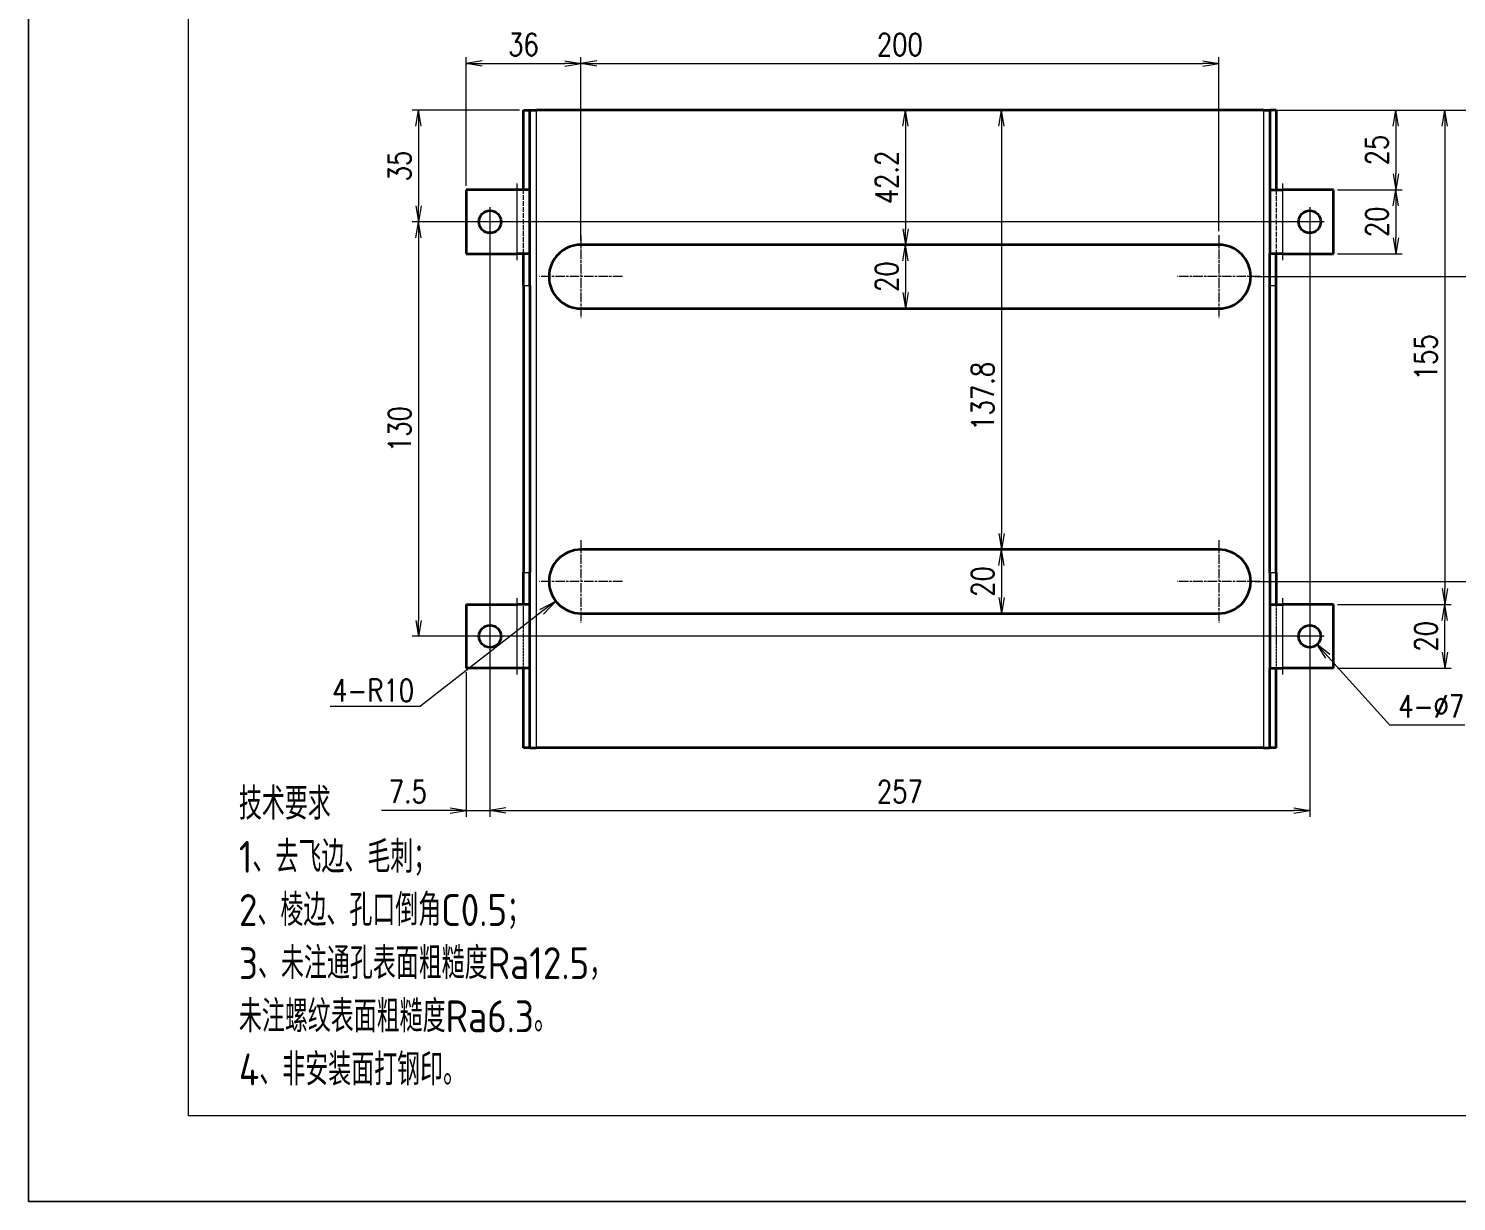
# Model space of a CAD drawing. Header units: millimetres. Extents: x 135027 to 204164, y -18685 to 2828.
# Drawn here: x 136612.8 to 137060.5, y 1667 to 2034.9 of the extents above; entities that cross this region are included whole.
import ezdxf

# ---------------------------------------------------------------- set-up
doc = ezdxf.new("R2010")
doc.units = ezdxf.units.MM
doc.header["$LTSCALE"] = 0.5
doc.linetypes.add('AM_ISO02W050x2', pattern=[3.75, 3, -0.75])
doc.linetypes.add('AM_ISO08W050x2', pattern=[9, 6, -0.75, 1.5, -0.75])
doc.layers.add('DIM', color=3, linetype='Continuous')
for name, color, linetype, lineweight in [('中心线', 2, 'AM_ISO08W050x2', 18), ('图框', 7, 'Continuous', 18), ('标注线', 3, 'Continuous', 18), ('虚线', 1, 'AM_ISO02W050x2', 18)]:
    doc.layers.add(name, color=color, linetype=linetype, lineweight=lineweight)
doc.layers.add('打印', color=7, linetype='Continuous', lineweight=15, plot=False)
doc.layers.add('打印-禁用', color=7, linetype='Continuous', lineweight=15, plot=False)
doc.styles.add('DIM', font='romans.shx', dxfattribs={"width": 0.8, "bigfont": 'bigfont.shx'})
doc.styles.add('机械长仿宋', font='gbenor.shx', dxfattribs={"height": 1, "bigfont": 'gbcbig.shx'})
doc.dimstyles.new('XR 1-2$0', dxfattribs={"dimscale": 2, "dimtxt": 3.5, "dimasz": 2.5, "dimexe": 1, "dimexo": 0.625, "dimgap": 1.2, "dimtad": 1, "dimdsep": 46, "dimtxsty": 'DIM', "dimblk": 'OPEN', "dimcen": 0, "dimclrd": 8, "dimclre": 8, "dimclrt": 2, "dimazin": 2, "dimtfac": 0.5, "dimtmove": 0, "dimatfit": 3, "dimldrblk": 'OPEN', "dimfxl": 0, "dimtolj": 2, "dimlwd": 13, "dimlwe": 13, "dimarcsym": 0})
doc.dimstyles.new('XR 1-2$3', dxfattribs={"dimscale": 2, "dimtxt": 3.5, "dimasz": 2.5, "dimexe": 1, "dimexo": 0.625, "dimgap": 1.2, "dimtad": 1, "dimtoh": 1, "dimdsep": 46, "dimtxsty": 'DIM', "dimblk": 'OPEN', "dimcen": 0, "dimclrd": 8, "dimclre": 8, "dimclrt": 2, "dimazin": 2, "dimtfac": 0.5, "dimtofl": 0, "dimtmove": 0, "dimatfit": 3, "dimldrblk": 'OPEN', "dimfxl": 0, "dimtolj": 2, "dimlwd": 18, "dimlwe": 18, "dimarcsym": 0})
doc.dimstyles.new('XR 1-2$4', dxfattribs={"dimscale": 2, "dimtxt": 3.5, "dimasz": 2.5, "dimexe": 1, "dimexo": 0.625, "dimgap": 1.2, "dimtad": 1, "dimtoh": 1, "dimdsep": 46, "dimtxsty": 'DIM', "dimblk": 'OPEN', "dimcen": 0, "dimclrd": 8, "dimclre": 8, "dimclrt": 2, "dimazin": 2, "dimtfac": 0.5, "dimtofl": 0, "dimtmove": 0, "dimatfit": 3, "dimldrblk": 'OPEN', "dimfxl": 0, "dimtolj": 2, "dimlwd": 18, "dimlwe": 18, "dimarcsym": 0})

# ---------------------------------------------------------------- blocks, each defined once
blk = doc.blocks.new('GZDEH零件A3图框V01版')
at = {"layer": '图框', "linetype": 'Continuous'}
for p, q in [((2882.49, -1554.46), (2882.49, -1832.96)), ((2882.49, -1832.96), (3272.49, -1832.96))]:
    blk.add_line(p, q, dxfattribs=at)
at = {"layer": '打印-禁用', "linetype": 'Continuous'}
for p, q in [((2857.49, -1549.46), (2857.49, -1846.46)), ((2857.49, -1846.46), (3277.49, -1846.46))]:
    blk.add_line(p, q, dxfattribs=at)
blk = doc.blocks.new('DEH A3')
at = {"layer": '图框'}
blk.add_blockref('GZDEH零件A3图框V01版', (-2857.49, 1846.46), dxfattribs=at)
blk = doc.blocks.new('_Open')
at = {"color": 0, "linetype": 'ByBlock', "lineweight": -2}
for p, q in [((-1, 0.167), (0, 0)), ((-1, -0.167), (0, 0)), ((0, 0), (-1, 0))]:
    blk.add_line(p, q, dxfattribs=at)
blk = doc.blocks.new('*D204')
at = {"layer": 'Defpoints', "color": 0, "transparency": 16777216}
for p in [(137003.94, 2009.29), (137021.94, 1984.29), (137041.4, 1984.29)]:
    blk.add_point(p, dxfattribs=at)
at = {"layer": 'DIM', "color": 8, "lineweight": 13, "transparency": 16777216}
for p, q in [((137005.19, 2009.29), (137043.4, 2009.29)), ((137041.4, 2004.29), (137041.4, 1989.29)), ((137023.19, 1984.29), (137043.4, 1984.29))]:
    blk.add_line(p, q, dxfattribs=at)
at = {"layer": 'DIM', "color": 8, "linetype": 'ByBlock', "lineweight": 13, "transparency": 16777216, "xscale": 5, "yscale": 5, "zscale": 5}
for p, rotation in [((137041.4, 2009.29), 90), ((137041.4, 1984.29), 270)]:
    blk.add_blockref('_Open', p, dxfattribs=dict(at, rotation=rotation))
at = {"layer": 'DIM', "color": 2, "transparency": 16777216, "insert": (137035.5, 1996.79), "char_height": 7, "attachment_point": 5, "rotation": 90, "style": 'DIM'}
blk.add_mtext('\\A2;25', dxfattribs=at)
blk = doc.blocks.new('*D205')
at = {"layer": 'Defpoints', "color": 0, "transparency": 16777216}
for p in [(137021.94, 1984.29), (137021.94, 1964.29), (137041.4, 1964.29)]:
    blk.add_point(p, dxfattribs=at)
at = {"layer": 'DIM', "color": 8, "lineweight": 13, "transparency": 16777216}
for p, q in [((137023.19, 1984.29), (137043.4, 1984.29)), ((137041.4, 1979.29), (137041.4, 1969.29)), ((137023.19, 1964.29), (137043.4, 1964.29))]:
    blk.add_line(p, q, dxfattribs=at)
at = {"layer": 'DIM', "color": 8, "linetype": 'ByBlock', "lineweight": 13, "transparency": 16777216, "xscale": 5, "yscale": 5, "zscale": 5}
for p, rotation in [((137041.4, 1984.29), 90), ((137041.4, 1964.29), 270)]:
    blk.add_blockref('_Open', p, dxfattribs=dict(at, rotation=rotation))
at = {"layer": 'DIM', "color": 2, "transparency": 16777216, "insert": (137035.5, 1974.29), "char_height": 7, "attachment_point": 5, "rotation": 90, "style": 'DIM'}
blk.add_mtext('\\A2;20', dxfattribs=at)
blk = doc.blocks.new('*D206')
at = {"layer": 'Defpoints', "color": 0, "transparency": 16777216}
for p in [(137002.94, 2009.29), (137021.94, 1854.29), (137056.76, 1854.29)]:
    blk.add_point(p, dxfattribs=at)
at = {"layer": 'DIM', "color": 8, "lineweight": 13, "transparency": 16777216}
for p, q in [((137004.19, 2009.29), (137058.76, 2009.29)), ((137056.76, 2004.29), (137056.76, 1859.29)), ((137023.19, 1854.29), (137058.76, 1854.29))]:
    blk.add_line(p, q, dxfattribs=at)
at = {"layer": 'DIM', "color": 8, "linetype": 'ByBlock', "lineweight": 13, "transparency": 16777216, "xscale": 5, "yscale": 5, "zscale": 5}
for p, rotation in [((137056.76, 2009.29), 90), ((137056.76, 1854.29), 270)]:
    blk.add_blockref('_Open', p, dxfattribs=dict(at, rotation=rotation))
at = {"layer": 'DIM', "color": 2, "transparency": 16777216, "insert": (137050.86, 1931.79), "char_height": 7, "attachment_point": 5, "rotation": 90, "style": 'DIM'}
blk.add_mtext('\\A2;155', dxfattribs=at)
blk = doc.blocks.new('*D207')
at = {"layer": 'Defpoints', "color": 0, "transparency": 16777216}
for p in [(137021.94, 1854.29), (137056.76, 1854.29), (137021.94, 1834.29)]:
    blk.add_point(p, dxfattribs=at)
at = {"layer": 'DIM', "color": 8, "lineweight": 13, "transparency": 16777216}
for p, q in [((137023.19, 1854.29), (137058.76, 1854.29)), ((137056.76, 1839.29), (137056.76, 1849.29)), ((137023.19, 1834.29), (137058.76, 1834.29))]:
    blk.add_line(p, q, dxfattribs=at)
at = {"layer": 'DIM', "color": 8, "linetype": 'ByBlock', "lineweight": 13, "transparency": 16777216, "xscale": 5, "yscale": 5, "zscale": 5}
for p, rotation in [((137056.76, 1854.29), 90), ((137056.76, 1834.29), 270)]:
    blk.add_blockref('_Open', p, dxfattribs=dict(at, rotation=rotation))
at = {"layer": 'DIM', "color": 2, "transparency": 16777216, "insert": (137050.86, 1844.29), "char_height": 7, "attachment_point": 5, "rotation": 90, "style": 'DIM'}
blk.add_mtext('\\A2;20', dxfattribs=at)
blk = doc.blocks.new('*D208')
at = {"layer": 'Defpoints', "color": 0, "transparency": 16777216}
for p in [(136767.94, 2009.29), (136735.02, 1974.29), (137014.44, 1974.29)]:
    blk.add_point(p, dxfattribs=at)
at = {"layer": 'DIM', "color": 8, "lineweight": 13, "transparency": 16777216}
for p, q in [((136766.69, 2009.29), (136733.02, 2009.29)), ((136735.02, 2004.29), (136735.02, 1979.29)), ((137013.19, 1974.29), (136733.02, 1974.29))]:
    blk.add_line(p, q, dxfattribs=at)
at = {"layer": 'DIM', "color": 8, "linetype": 'ByBlock', "lineweight": 13, "transparency": 16777216, "xscale": 5, "yscale": 5, "zscale": 5}
for p, rotation in [((136735.02, 2009.29), 90), ((136735.02, 1974.29), 270)]:
    blk.add_blockref('_Open', p, dxfattribs=dict(at, rotation=rotation))
at = {"layer": 'DIM', "color": 2, "transparency": 16777216, "insert": (136729.12, 1991.79), "char_height": 7, "attachment_point": 5, "rotation": 90, "style": 'DIM'}
blk.add_mtext('\\A2;35', dxfattribs=at)
blk = doc.blocks.new('*D209')
at = {"layer": 'Defpoints', "color": 0, "transparency": 16777216}
for p in [(137014.44, 1974.29), (136735.02, 1844.29), (137014.44, 1844.29)]:
    blk.add_point(p, dxfattribs=at)
at = {"layer": 'DIM', "color": 8, "lineweight": 13, "transparency": 16777216}
for p, q in [((137013.19, 1974.29), (136733.02, 1974.29)), ((136735.02, 1969.29), (136735.02, 1849.29)), ((137013.19, 1844.29), (136733.02, 1844.29))]:
    blk.add_line(p, q, dxfattribs=at)
at = {"layer": 'DIM', "color": 8, "linetype": 'ByBlock', "lineweight": 13, "transparency": 16777216, "xscale": 5, "yscale": 5, "zscale": 5}
for p, rotation in [((136735.02, 1974.29), 90), ((136735.02, 1844.29), 270)]:
    blk.add_blockref('_Open', p, dxfattribs=dict(at, rotation=rotation))
at = {"layer": 'DIM', "color": 2, "transparency": 16777216, "insert": (136729.12, 1909.29), "char_height": 7, "attachment_point": 5, "rotation": 90, "style": 'DIM'}
blk.add_mtext('\\A2;130', dxfattribs=at)
blk = doc.blocks.new('*D210')
at = {"layer": 'Defpoints', "color": 0, "transparency": 16777216}
for p in [(136999.94, 2009.29), (136995.94, 1957.09), (137079.31, 1957.09)]:
    blk.add_point(p, dxfattribs=at)
at = {"layer": 'DIM', "color": 8, "lineweight": 13, "transparency": 16777216}
for p, q in [((137001.19, 2009.29), (137081.31, 2009.29)), ((137079.31, 2004.29), (137079.31, 1962.09)), ((136997.19, 1957.09), (137081.31, 1957.09))]:
    blk.add_line(p, q, dxfattribs=at)
at = {"layer": 'DIM', "color": 8, "linetype": 'ByBlock', "lineweight": 13, "transparency": 16777216, "xscale": 5, "yscale": 5, "zscale": 5}
for p, rotation in [((137079.31, 2009.29), 90), ((137079.31, 1957.09), 270)]:
    blk.add_blockref('_Open', p, dxfattribs=dict(at, rotation=rotation))
at = {"layer": 'DIM', "color": 2, "transparency": 16777216, "insert": (137073.41, 1983.19), "char_height": 7, "attachment_point": 5, "rotation": 90, "style": 'DIM'}
blk.add_mtext('\\A2;52.2', dxfattribs=at)
blk = doc.blocks.new('*D211')
at = {"layer": 'Defpoints', "color": 0, "transparency": 16777216}
for p in [(136995.94, 1957.09), (136995.94, 1861.49), (137079.31, 1861.49)]:
    blk.add_point(p, dxfattribs=at)
at = {"layer": 'DIM', "color": 8, "lineweight": 13, "transparency": 16777216}
for p, q in [((136997.19, 1957.09), (137081.31, 1957.09)), ((137079.31, 1952.09), (137079.31, 1866.49)), ((136997.19, 1861.49), (137081.31, 1861.49))]:
    blk.add_line(p, q, dxfattribs=at)
at = {"layer": 'DIM', "color": 8, "linetype": 'ByBlock', "lineweight": 13, "transparency": 16777216, "xscale": 5, "yscale": 5, "zscale": 5}
for p, rotation in [((137079.31, 1957.09), 90), ((137079.31, 1861.49), 270)]:
    blk.add_blockref('_Open', p, dxfattribs=dict(at, rotation=rotation))
at = {"layer": 'DIM', "color": 2, "transparency": 16777216, "insert": (137073.41, 1909.29), "char_height": 7, "attachment_point": 5, "rotation": 90, "style": 'DIM'}
blk.add_mtext('\\A2;95.6', dxfattribs=at)
blk = doc.blocks.new('*D212')
at = {"layer": 'Defpoints', "color": 0, "transparency": 16777216}
for p in [(136785.94, 2023.98), (136749.94, 1984.29), (136785.94, 1967.09)]:
    blk.add_point(p, dxfattribs=at)
at = {"layer": 'DIM', "color": 8, "lineweight": 13, "transparency": 16777216}
for p, q in [((136749.94, 1985.54), (136749.94, 2025.98)), ((136754.94, 2023.98), (136780.94, 2023.98)), ((136785.94, 1968.34), (136785.94, 2025.98))]:
    blk.add_line(p, q, dxfattribs=at)
at = {"layer": 'DIM', "color": 8, "linetype": 'ByBlock', "lineweight": 13, "transparency": 16777216, "xscale": 5, "yscale": 5, "zscale": 5, "rotation": 180}
blk.add_blockref('_Open', (136749.94, 2023.98), dxfattribs=at)
at = {"layer": 'DIM', "color": 8, "linetype": 'ByBlock', "lineweight": 13, "transparency": 16777216, "xscale": 5, "yscale": 5, "zscale": 5}
blk.add_blockref('_Open', (136785.94, 2023.98), dxfattribs=at)
at = {"layer": 'DIM', "color": 2, "transparency": 16777216, "insert": (136767.94, 2029.88), "char_height": 7, "attachment_point": 5, "style": 'DIM'}
blk.add_mtext('\\A2;36', dxfattribs=at)
blk = doc.blocks.new('*D213')
at = {"layer": 'Defpoints', "color": 0, "transparency": 16777216}
for p in [(136985.94, 2023.98), (136985.94, 1970.09), (136785.94, 1968.34)]:
    blk.add_point(p, dxfattribs=at)
at = {"layer": 'DIM', "color": 8, "lineweight": 13, "transparency": 16777216}
for p, q in [((136785.94, 1969.59), (136785.94, 2025.98)), ((136790.94, 2023.98), (136980.94, 2023.98)), ((136985.94, 1971.34), (136985.94, 2025.98))]:
    blk.add_line(p, q, dxfattribs=at)
at = {"layer": 'DIM', "color": 8, "linetype": 'ByBlock', "lineweight": 13, "transparency": 16777216, "xscale": 5, "yscale": 5, "zscale": 5, "rotation": 180}
blk.add_blockref('_Open', (136785.94, 2023.98), dxfattribs=at)
at = {"layer": 'DIM', "color": 8, "linetype": 'ByBlock', "lineweight": 13, "transparency": 16777216, "xscale": 5, "yscale": 5, "zscale": 5}
blk.add_blockref('_Open', (136985.94, 2023.98), dxfattribs=at)
at = {"layer": 'DIM', "color": 2, "transparency": 16777216, "insert": (136885.94, 2029.88), "char_height": 7, "attachment_point": 5, "style": 'DIM'}
blk.add_mtext('\\A2;200', dxfattribs=at)
blk = doc.blocks.new('*D214')
at = {"layer": 'Defpoints', "color": 0, "transparency": 16777216}
for p in [(136757.44, 1974.29), (136749.94, 1834.29), (136757.44, 1789.67)]:
    blk.add_point(p, dxfattribs=at)
at = {"layer": 'DIM', "color": 8, "lineweight": 13, "transparency": 16777216}
for p, q in [((136757.44, 1973.04), (136757.44, 1787.67)), ((136749.94, 1833.04), (136749.94, 1787.67)), ((136744.94, 1789.67), (136723.41, 1789.67)), ((136749.94, 1789.67), (136757.44, 1789.67)), ((136762.44, 1789.67), (136767.44, 1789.67))]:
    blk.add_line(p, q, dxfattribs=at)
at = {"layer": 'DIM', "color": 8, "linetype": 'ByBlock', "lineweight": 13, "transparency": 16777216, "xscale": 5, "yscale": 5, "zscale": 5}
blk.add_blockref('_Open', (136749.94, 1789.67), dxfattribs=at)
at = {"layer": 'DIM', "color": 8, "linetype": 'ByBlock', "lineweight": 13, "transparency": 16777216, "xscale": 5, "yscale": 5, "zscale": 5, "rotation": 180}
blk.add_blockref('_Open', (136757.44, 1789.67), dxfattribs=at)
at = {"layer": 'DIM', "color": 2, "transparency": 16777216, "insert": (136731.68, 1795.57), "char_height": 7, "attachment_point": 5, "style": 'DIM'}
blk.add_mtext('\\A2;7.5', dxfattribs=at)
blk = doc.blocks.new('*D215')
at = {"layer": 'Defpoints', "color": 0, "transparency": 16777216}
for p in [(137014.44, 1974.29), (136757.44, 1844.29), (137014.44, 1789.67)]:
    blk.add_point(p, dxfattribs=at)
at = {"layer": 'DIM', "color": 8, "lineweight": 13, "transparency": 16777216}
for p, q in [((137014.44, 1973.04), (137014.44, 1787.67)), ((136757.44, 1843.04), (136757.44, 1787.67)), ((136762.44, 1789.67), (137009.44, 1789.67))]:
    blk.add_line(p, q, dxfattribs=at)
at = {"layer": 'DIM', "color": 8, "linetype": 'ByBlock', "lineweight": 13, "transparency": 16777216, "xscale": 5, "yscale": 5, "zscale": 5, "rotation": 180}
blk.add_blockref('_Open', (136757.44, 1789.67), dxfattribs=at)
at = {"layer": 'DIM', "color": 8, "linetype": 'ByBlock', "lineweight": 13, "transparency": 16777216, "xscale": 5, "yscale": 5, "zscale": 5}
blk.add_blockref('_Open', (137014.44, 1789.67), dxfattribs=at)
at = {"layer": 'DIM', "color": 2, "transparency": 16777216, "insert": (136885.94, 1795.57), "char_height": 7, "attachment_point": 5, "style": 'DIM'}
blk.add_mtext('\\A2;257', dxfattribs=at)
blk = doc.blocks.new('*D216')
at = {"layer": 'Defpoints', "color": 0, "transparency": 16777216}
for p in [(137012.1, 1846.89), (137016.79, 1841.7)]:
    blk.add_point(p, dxfattribs=at)
at = {"layer": 'DIM', "color": 8, "lineweight": 18, "transparency": 16777216}
for p in [(137020.14, 1837.99), (137063.06, 1816.46)]:
    blk.add_line(p, (137039.6, 1816.46), dxfattribs=at)
at = {"layer": 'DIM', "color": 8, "linetype": 'ByBlock', "lineweight": 18, "transparency": 16777216, "xscale": 5, "yscale": 5, "zscale": 5, "rotation": 132.0993921635912}
blk.add_blockref('_Open', (137016.79, 1841.7), dxfattribs=at)
at = {"layer": 'DIM', "color": 2, "transparency": 16777216, "insert": (137052.53, 1822.36), "char_height": 7, "attachment_point": 5, "style": 'DIM'}
blk.add_mtext('\\A2;4-%%c7', dxfattribs=at)
blk = doc.blocks.new('*D217')
at = {"layer": 'Defpoints', "color": 0, "transparency": 16777216}
for p in [(136785.94, 1861.49), (136778.05, 1855.36)]:
    blk.add_point(p, dxfattribs=at)
at = {"layer": 'DIM', "color": 8, "lineweight": 18, "transparency": 16777216}
for p in [(136773.63, 1851.92), (136707.32, 1822.41)]:
    blk.add_line(p, (136735.66, 1822.41), dxfattribs=at)
at = {"layer": 'DIM', "color": 8, "linetype": 'ByBlock', "lineweight": 18, "transparency": 16777216, "xscale": 5.600000000000001, "yscale": 5.600000000000001, "zscale": 5.600000000000001, "rotation": 37.85620887703561}
blk.add_blockref('_Open', (136778.05, 1855.36), dxfattribs=at)
at = {"layer": 'DIM', "color": 2, "transparency": 16777216, "insert": (136720.79, 1827.31), "char_height": 7, "attachment_point": 5, "style": 'DIM'}
blk.add_mtext('\\A2;{\\Fromans,bigfont|c134;4-}R10', dxfattribs=at)
blk = doc.blocks.new('*D218')
at = {"layer": 'Defpoints', "color": 0, "transparency": 16777216}
for p in [(136902.62, 2009.29), (136887.72, 1967.09), (136902.62, 1967.09)]:
    blk.add_point(p, dxfattribs=at)
at = {"layer": 'DIM', "color": 8, "lineweight": 13, "transparency": 16777216}
for p, q in [((136901.37, 2009.29), (136885.72, 2009.29)), ((136887.72, 2004.29), (136887.72, 1972.09)), ((136901.37, 1967.09), (136885.72, 1967.09))]:
    blk.add_line(p, q, dxfattribs=at)
at = {"layer": 'DIM', "color": 8, "linetype": 'ByBlock', "lineweight": 13, "transparency": 16777216, "xscale": 5, "yscale": 5, "zscale": 5}
for p, rotation in [((136887.72, 2009.29), 90), ((136887.72, 1967.09), 270)]:
    blk.add_blockref('_Open', p, dxfattribs=dict(at, rotation=rotation))
at = {"layer": 'DIM', "color": 2, "transparency": 16777216, "insert": (136881.82, 1988.19), "char_height": 7, "attachment_point": 5, "rotation": 90, "style": 'DIM'}
blk.add_mtext('\\A2;42.2', dxfattribs=at)
blk = doc.blocks.new('*D219')
at = {"layer": 'Defpoints', "color": 0, "transparency": 16777216}
for p in [(136902.62, 1967.09), (136887.72, 1947.09), (136902.62, 1947.09)]:
    blk.add_point(p, dxfattribs=at)
at = {"layer": 'DIM', "color": 8, "lineweight": 13, "transparency": 16777216}
for p, q in [((136901.37, 1967.09), (136885.72, 1967.09)), ((136887.72, 1962.09), (136887.72, 1952.09)), ((136901.37, 1947.09), (136885.72, 1947.09))]:
    blk.add_line(p, q, dxfattribs=at)
at = {"layer": 'DIM', "color": 8, "linetype": 'ByBlock', "lineweight": 13, "transparency": 16777216, "xscale": 5, "yscale": 5, "zscale": 5}
for p, rotation in [((136887.72, 1967.09), 90), ((136887.72, 1947.09), 270)]:
    blk.add_blockref('_Open', p, dxfattribs=dict(at, rotation=rotation))
at = {"layer": 'DIM', "color": 2, "transparency": 16777216, "insert": (136881.82, 1957.09), "char_height": 7, "attachment_point": 5, "rotation": 90, "style": 'DIM'}
blk.add_mtext('\\A2;20', dxfattribs=at)
blk = doc.blocks.new('*D220')
at = {"layer": 'Defpoints', "color": 0, "transparency": 16777216}
for p in [(136935.51, 2009.29), (136917.82, 1871.49), (136935.51, 1871.49)]:
    blk.add_point(p, dxfattribs=at)
at = {"layer": 'DIM', "color": 8, "lineweight": 13, "transparency": 16777216}
for p, q in [((136934.26, 2009.29), (136915.82, 2009.29)), ((136917.82, 2004.29), (136917.82, 1876.49)), ((136934.26, 1871.49), (136915.82, 1871.49))]:
    blk.add_line(p, q, dxfattribs=at)
at = {"layer": 'DIM', "color": 8, "linetype": 'ByBlock', "lineweight": 13, "transparency": 16777216, "xscale": 5, "yscale": 5, "zscale": 5}
for p, rotation in [((136917.82, 2009.29), 90), ((136917.82, 1871.49), 270)]:
    blk.add_blockref('_Open', p, dxfattribs=dict(at, rotation=rotation))
at = {"layer": 'DIM', "color": 2, "transparency": 16777216, "insert": (136911.92, 1919.58), "char_height": 7, "attachment_point": 5, "rotation": 90, "style": 'DIM'}
blk.add_mtext('\\A2;137.8', dxfattribs=at)
blk = doc.blocks.new('*D221')
at = {"layer": 'Defpoints', "color": 0, "transparency": 16777216}
for p in [(136941.97, 1871.49), (136917.82, 1851.49), (136941.97, 1851.49)]:
    blk.add_point(p, dxfattribs=at)
at = {"layer": 'DIM', "color": 8, "lineweight": 13, "transparency": 16777216}
for p, q in [((136940.72, 1871.49), (136915.82, 1871.49)), ((136917.82, 1866.49), (136917.82, 1856.49)), ((136940.72, 1851.49), (136915.82, 1851.49))]:
    blk.add_line(p, q, dxfattribs=at)
at = {"layer": 'DIM', "color": 8, "linetype": 'ByBlock', "lineweight": 13, "transparency": 16777216, "xscale": 5, "yscale": 5, "zscale": 5}
for p, rotation in [((136917.82, 1871.49), 90), ((136917.82, 1851.49), 270)]:
    blk.add_blockref('_Open', p, dxfattribs=dict(at, rotation=rotation))
at = {"layer": 'DIM', "color": 2, "transparency": 16777216, "insert": (136911.92, 1861.49), "char_height": 7, "attachment_point": 5, "rotation": 90, "style": 'DIM'}
blk.add_mtext('\\A2;20', dxfattribs=at)

msp = doc.modelspace()

# ---------------------------------------------------------------- linework, layer by layer
at = {"color": 7, "lineweight": 35}
for p, q in [((136767.944, 1984.294), (136767.944, 2009.294)), ((136769.944, 1984.294), (136769.944, 2009.294)), ((136999.944, 2009.294), (136771.944, 2009.294)), ((137001.944, 2009.294), (137001.944, 1984.294)), ((137003.944, 2009.294), (137003.944, 1984.294)), ((136749.944, 1984.294), (136749.944, 1964.294)), ((136769.944, 1964.294), (136769.944, 1984.294)), ((137001.944, 1984.294), (137001.944, 1964.294)), ((137021.944, 1964.294), (137021.944, 1984.294)), ((136985.944, 1967.094), (136785.944, 1967.094)), ((136767.944, 1954.294), (136767.944, 1864.294)), ((136769.944, 1954.294), (136769.944, 1864.294)), ((137001.944, 1864.294), (137001.944, 1954.294)), ((137003.944, 1864.294), (137003.944, 1954.294)), ((136785.944, 1947.094), (136985.944, 1947.094)), ((136985.944, 1871.494), (136785.944, 1871.494)), ((136785.944, 1851.494), (136985.944, 1851.494)), ((136767.944, 1809.294), (136767.944, 1834.294)), ((136769.944, 1809.294), (136769.944, 1834.294)), ((137001.944, 1809.294), (137001.944, 1834.294)), ((137003.944, 1809.294), (137003.944, 1834.294)), ((136999.944, 1809.294), (136771.944, 1809.294))]:
    msp.add_line(p, q, dxfattribs=at)
at = {"color": 7, "lineweight": 35, "ltscale": 0.05}
for p, q in [((136767.944, 2009.294), (136769.944, 2009.294)), ((136769.944, 2009.294), (136771.944, 2009.294)), ((136999.944, 2009.294), (137001.944, 2009.294)), ((137003.944, 2009.294), (137001.944, 2009.294)), ((136769.944, 1809.294), (136767.944, 1809.294)), ((136769.944, 1809.294), (136771.944, 1809.294)), ((136999.944, 1809.294), (137001.944, 1809.294)), ((137003.944, 1809.294), (137001.944, 1809.294))]:
    msp.add_line(p, q, dxfattribs=at)
at = {"color": 7, "lineweight": 13}
for p, q in [((136771.944, 2009.294), (136771.944, 1809.294)), ((136999.944, 2009.294), (136999.944, 1809.294)), ((136765.944, 1964.294), (136765.944, 1984.294)), ((137005.944, 1984.294), (137005.944, 1964.294))]:
    msp.add_line(p, q, dxfattribs=at)
at = {"color": 7, "lineweight": 35, "ltscale": 0.4}
for p, q in [((136765.944, 1984.294), (136749.944, 1984.294)), ((137021.944, 1984.294), (137005.944, 1984.294)), ((136749.944, 1964.294), (136765.944, 1964.294)), ((137005.944, 1964.294), (137021.944, 1964.294)), ((136749.944, 1854.294), (136765.944, 1854.294)), ((137021.944, 1854.294), (137005.944, 1854.294)), ((136765.944, 1834.294), (136749.944, 1834.294)), ((137021.944, 1834.294), (137005.944, 1834.294))]:
    msp.add_line(p, q, dxfattribs=at)
at = {"color": 7, "lineweight": 35, "ltscale": 0.1}
for p, q in [((136769.944, 1984.294), (136765.944, 1984.294)), ((137001.944, 1984.294), (137005.944, 1984.294)), ((136769.944, 1964.294), (136765.944, 1964.294)), ((137005.944, 1964.294), (137001.944, 1964.294)), ((136769.944, 1854.294), (136765.944, 1854.294)), ((137001.944, 1854.294), (137005.944, 1854.294)), ((136769.944, 1834.294), (136765.944, 1834.294)), ((137001.944, 1834.294), (137005.944, 1834.294))]:
    msp.add_line(p, q, dxfattribs=at)
at = {"color": 7, "lineweight": 35, "ltscale": 0.249986}
for p, q in [((136767.944, 1954.294), (136767.944, 1964.294)), ((137003.944, 1954.294), (137003.944, 1964.294))]:
    msp.add_line(p, q, dxfattribs=at)
at = {"color": 7, "lineweight": 35, "ltscale": 0.25}
for p, q in [((136769.944, 1954.294), (136769.944, 1964.294)), ((137001.944, 1954.294), (137001.944, 1964.294)), ((136767.944, 1854.294), (136767.944, 1864.294)), ((136769.944, 1854.294), (136769.944, 1864.294)), ((137001.944, 1864.294), (137001.944, 1854.294)), ((137003.944, 1864.294), (137003.944, 1854.294))]:
    msp.add_line(p, q, dxfattribs=at)
at = {"color": 7, "lineweight": 13, "ltscale": 0.05}
for p, q in [((136767.944, 1954.294), (136769.944, 1954.294)), ((137001.944, 1954.294), (137003.944, 1954.294)), ((136767.944, 1864.294), (136769.944, 1864.294)), ((137001.944, 1864.294), (137003.944, 1864.294))]:
    msp.add_line(p, q, dxfattribs=at)
at = {"color": 7, "lineweight": 35, "ltscale": 0.5}
for p, q in [((136749.944, 1854.294), (136749.944, 1834.294)), ((136769.944, 1834.294), (136769.944, 1854.294)), ((137001.944, 1854.294), (137001.944, 1834.294)), ((137021.944, 1834.294), (137021.944, 1854.294))]:
    msp.add_line(p, q, dxfattribs=at)
at = {"color": 7, "lineweight": 13, "ltscale": 0.5}
for p, q in [((136765.944, 1834.294), (136765.944, 1854.294)), ((137005.944, 1854.294), (137005.944, 1834.294))]:
    msp.add_line(p, q, dxfattribs=at)
at = {"color": 7, "lineweight": 35}
for centre in [(136757.444, 1974.294), (137014.444, 1974.294), (136757.444, 1844.294), (137014.444, 1844.294)]:
    msp.add_circle(centre, 3.5, dxfattribs=at)
for centre, start, end in [((136785.944, 1957.094), 90, 270), ((136985.944, 1957.094), 270, 90), ((136785.944, 1861.494), 90, 270), ((136985.944, 1861.494), 270, 90)]:
    msp.add_arc(centre, 10, start, end, dxfattribs=at)
at = {"layer": '中心线', "lineweight": 13}
for p, q in [((136765.944, 1962.294), (136765.944, 1986.294)), ((137005.944, 1986.294), (137005.944, 1962.293)), ((136785.944, 1970.094), (136785.944, 1944.094)), ((136985.944, 1970.094), (136985.944, 1944.094)), ((136798.944, 1957.094), (136772.944, 1957.094)), ((136998.944, 1957.094), (136972.944, 1957.094)), ((136785.944, 1874.494), (136785.944, 1848.494)), ((136985.944, 1874.494), (136985.944, 1848.494)), ((136798.944, 1861.494), (136772.944, 1861.494)), ((136998.944, 1861.494), (136972.944, 1861.494)), ((136765.944, 1832.294), (136765.944, 1856.294)), ((137005.944, 1856.294), (137005.944, 1832.294))]:
    msp.add_line(p, q, dxfattribs=at)
at = {"layer": '中心线', "lineweight": 13, "ltscale": 0.2275}
for p, q in [((136757.444, 1978.844), (136757.444, 1969.744)), ((137014.444, 1978.844), (137014.444, 1969.744)), ((136761.994, 1974.294), (136752.894, 1974.294)), ((137018.994, 1974.294), (137009.894, 1974.294)), ((136757.444, 1848.844), (136757.444, 1839.744)), ((137014.444, 1848.844), (137014.444, 1839.744)), ((136761.994, 1844.294), (136752.894, 1844.294)), ((137018.994, 1844.294), (137009.894, 1844.294))]:
    msp.add_line(p, q, dxfattribs=at)
at = {"layer": '中心线', "lineweight": 13, "ltscale": 0.06}
for p, q in [((136767.744, 1954.294), (136770.144, 1954.294)), ((137001.744, 1954.294), (137004.144, 1954.294)), ((136767.744, 1864.294), (136770.144, 1864.294)), ((137001.744, 1864.294), (137004.144, 1864.294))]:
    msp.add_line(p, q, dxfattribs=at)
at = {"layer": '打印'}
msp.add_lwpolyline([(136612.77, 2261.044), (137452.77, 2261.044), (137452.77, 1667.044), (136612.77, 1667.044)], close=True, dxfattribs=at)
at = {"layer": '虚线'}
for p, q in [((136771.944, 2009.294), (136771.944, 1809.294)), ((136999.944, 2009.294), (136999.944, 1809.294)), ((136765.944, 1964.294), (136765.944, 1984.294)), ((136767.944, 1964.294), (136767.944, 1984.294)), ((137003.944, 1984.294), (137003.944, 1964.294)), ((137005.944, 1984.294), (137005.944, 1964.294))]:
    msp.add_line(p, q, dxfattribs=at)
at = {"layer": '虚线', "ltscale": 0.5}
for p, q in [((136765.944, 1834.294), (136765.944, 1854.294)), ((136767.944, 1834.294), (136767.944, 1854.294)), ((137003.944, 1854.294), (137003.944, 1834.294)), ((137005.944, 1854.294), (137005.944, 1834.294))]:
    msp.add_line(p, q, dxfattribs=at)

# ---------------------------------------------------------------- block references
at = {"layer": '图框', "xscale": 2, "yscale": 2, "zscale": 2}
msp.add_blockref('DEH A3', (136612.77, 1667.044), dxfattribs=at)

# ---------------------------------------------------------------- texts
at = {"layer": '标注线', "color": 2, "insert": (136678.718, 1703.381), "char_height": 10, "width": 229.64922, "attachment_point": 7, "style": '机械长仿宋'}
msp.add_mtext('\\A2;技术要求\\P1、去飞边、毛刺；\\P2、棱边、孔口倒角C0.5；\\P3、未注通孔表面粗糙度Ra12.5，\\P未注螺纹表面粗糙度Ra6.3。\\P4、非安装面打钢印。', dxfattribs=at)

# ---------------------------------------------------------------- dimensions: what is measured, and where the dimension line sits
at = {"layer": 'DIM'}
for base, p1, p2, picture, middle in [((136785.944, 2023.981), (136749.944, 1984.294), (136785.944, 1967.094), '*D212', (136767.944, 2029.881)), ((136985.944, 2023.981), (136785.944, 1968.344), (136985.944, 1970.094), '*D213', (136885.944, 2029.881)), ((137014.444, 1789.668), (136757.444, 1844.294), (137014.444, 1974.294), '*D215', (136885.944, 1795.568))]:
    dim = msp.add_linear_dim(base=base, p1=p1, p2=p2, dimstyle='XR 1-2$0', dxfattribs=at)
    dim.commit()
    dim.dimension.update_dxf_attribs({"geometry": picture, "text_midpoint": middle})
for base, p1, p2, picture, middle in [((136735.021, 1974.294), (136767.944, 2009.294), (137014.444, 1974.294), '*D208', (136729.121, 1991.794)), ((136887.725, 1967.094), (136902.619, 2009.294), (136902.619, 1967.094), '*D218', (136881.825, 1988.194)), ((137079.308, 1957.094), (136999.944, 2009.294), (136995.944, 1957.094), '*D210', (137073.408, 1983.194)), ((137056.757, 1854.294), (137002.944, 2009.294), (137021.944, 1854.294), '*D206', (137050.857, 1931.794)), ((137041.405, 1984.294), (137003.944, 2009.294), (137021.944, 1984.294), '*D204', (137035.505, 1996.794)), ((137041.405, 1964.294), (137021.944, 1984.294), (137021.944, 1964.294), '*D205', (137035.505, 1974.294)), ((136735.021, 1844.294), (137014.444, 1974.294), (137014.444, 1844.294), '*D209', (136729.121, 1909.294)), ((136887.725, 1947.094), (136902.619, 1967.094), (136902.619, 1947.094), '*D219', (136881.825, 1957.094)), ((137079.308, 1861.494), (136995.944, 1957.094), (136995.944, 1861.494), '*D211', (137073.408, 1909.294)), ((136917.825, 1851.494), (136941.971, 1871.494), (136941.971, 1851.494), '*D221', (136911.925, 1861.494)), ((137056.757, 1854.294), (137021.944, 1834.294), (137021.944, 1854.294), '*D207', (137050.857, 1844.294))]:
    dim = msp.add_linear_dim(base=base, p1=p1, p2=p2, angle=90, dimstyle='XR 1-2$0', dxfattribs=at)
    dim.commit()
    dim.dimension.update_dxf_attribs({"geometry": picture, "text_midpoint": middle})
dim = msp.add_linear_dim(base=(136917.825, 1871.494), p1=(136935.513, 2009.294), p2=(136935.513, 1871.494), angle=90, dimstyle='XR 1-2$0', dxfattribs=at)
dim.commit()
dim.dimension.update_dxf_attribs({"geometry": '*D220', "text_midpoint": (136917.825, 1919.58), "dimtype": 160})
dim = msp.add_linear_dim(base=(136757.444, 1789.668), p1=(136749.944, 1834.294), p2=(136757.444, 1974.294), dimstyle='XR 1-2$0', dxfattribs=at)
dim.commit()
dim.dimension.update_dxf_attribs({"geometry": '*D214', "text_midpoint": (136731.678, 1789.668), "dimtype": 160})
dim = msp.add_radius_dim(center=(136785.944, 1861.494), mpoint=(136778.049, 1855.357), text='{\\Fromans,bigfont|c134;4-}<>', dimstyle='XR 1-2$4', override={"dimasz": 2.8, "dimexe": 0.69965, "dimexo": 0.69965, "dimgap": 0.69965}, dxfattribs=at)
dim.commit()
dim.dimension.update_dxf_attribs({"geometry": '*D217', "text_midpoint": (136720.791, 1822.408), "dimtype": 164})
dim = msp.add_diameter_dim_2p(p1=(137012.098, 1846.891), p2=(137016.791, 1841.697), dimstyle='XR 1-2$3', override={"dimpost": '4-%%c<>'}, dxfattribs=at)
dim.commit()
dim.dimension.update_dxf_attribs({"geometry": '*D216', "text_midpoint": (137052.53, 1816.457), "dimtype": 163})

doc.saveas('drawing.dxf')
